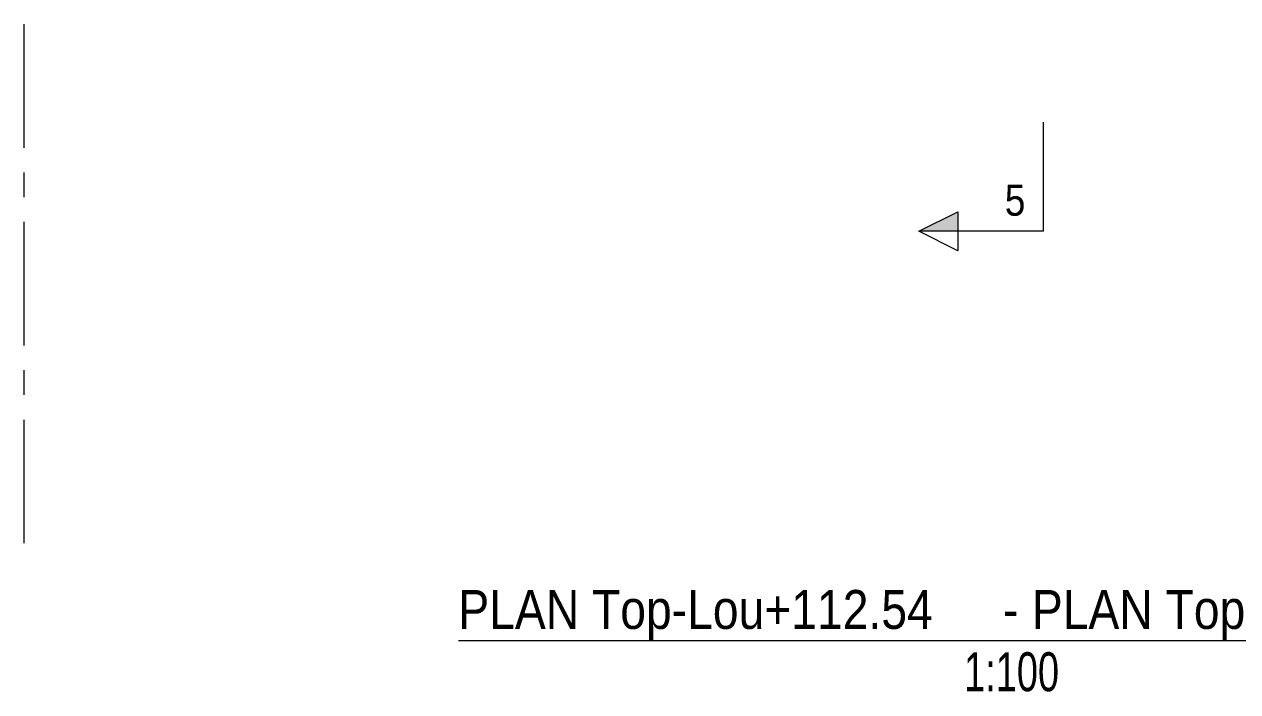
# Model space of a CAD drawing. Header units: millimetres. Extents: x -220592 to 404889, y -217665 to 38245.
# Drawn here: x 7737.6 to 7815.5, y -48165.9 to -48123.1 of the extents above; entities that cross this region are included whole.
import ezdxf

# ---------------------------------------------------------------- set-up
doc = ezdxf.new("R2010")
doc.units = ezdxf.units.MM
doc.linetypes.add('XKITLINE00', pattern=[0])
for name, color, linetype, lineweight in [('OtherObjectType', 7, 'Continuous', 0), ('S-GRID', 7, 'Continuous', 0), ('Section', 7, 'Continuous', 0)]:
    doc.layers.add(name, color=color, linetype=linetype, lineweight=lineweight)
doc.styles.add('ARIAL', font='arial.ttf')
doc.styles.add('ARIAL_NARROW', font='ARIALN.TTF')

# ---------------------------------------------------------------- blocks, each defined once
blk = doc.blocks.new('*A15045')
at = {"layer": 'S-GRID', "color": 7, "linetype": 'XKITLINE00', "lineweight": 0}
for p, q in [((0, 79.222485), (0, 87.159985)), ((0, 76.047485), (0, 77.634985)), ((0, 66.522485), (0, 74.459985)), ((0, 63.347485), (0, 64.934985)), ((0, 53.822485), (0, 61.759985))]:
    blk.add_line(p, q, dxfattribs=at)
blk = doc.blocks.new('*A15104')
at = {"layer": 'Section'}
blk.add_hatch(color=7, dxfattribs=at).paths.add_polyline_path([(59.906, 73.862), (57.406, 73.862), (59.906, 75.112)], flags=17)
at = {"layer": 'Section', "color": 7, "linetype": 'XKITLINE00', "lineweight": 0}
for p, q in [((65.406, 73.862), (65.406, 80.862)), ((57.406, 73.862), (59.906, 75.112)), ((59.906, 75.112), (59.906, 72.612)), ((59.906, 72.612), (57.406, 73.862)), ((65.406, 73.862), (57.406, 73.862))]:
    blk.add_line(p, q, dxfattribs=at)
at = {"layer": 'Section', "color": 7, "style": 'ARIAL', "width": 0.85}
blk.add_text('5', height=2, dxfattribs=at).set_placement((62.923, 74.862))
blk = doc.blocks.new('*A16810')
at = {"layer": 'OtherObjectType', "color": 7, "linetype": 'XKITLINE00', "lineweight": 0}
blk.add_line((27.855996, 47.572485), (98.861611, 47.572485), dxfattribs=at)
at = {"layer": 'OtherObjectType', "color": 7, "width": 0.85}
for s, style, p in [('PLAN Top-Lou+112.54', 'ARIAL', (27.855996, 48.322485)), ('PLAN Top-Lou+112.54', 'ARIAL', (64.663613, 48.322485)), ('-', 'ARIAL', (62.803994, 48.322485)), ('1:100', 'ARIAL_NARROW', (60.314004, 44.322485))]:
    blk.add_text(s, height=2.5, dxfattribs=dict(at, style=style)).set_placement(p)

msp = doc.modelspace()

# ---------------------------------------------------------------- block references
at = {"color": 7, "lineweight": 0}
for name in ['*A15045', '*A15104', '*A16810']:
    msp.add_blockref(name, (7737.6457, -48210.2152), dxfattribs=at)

doc.saveas('drawing.dxf')
